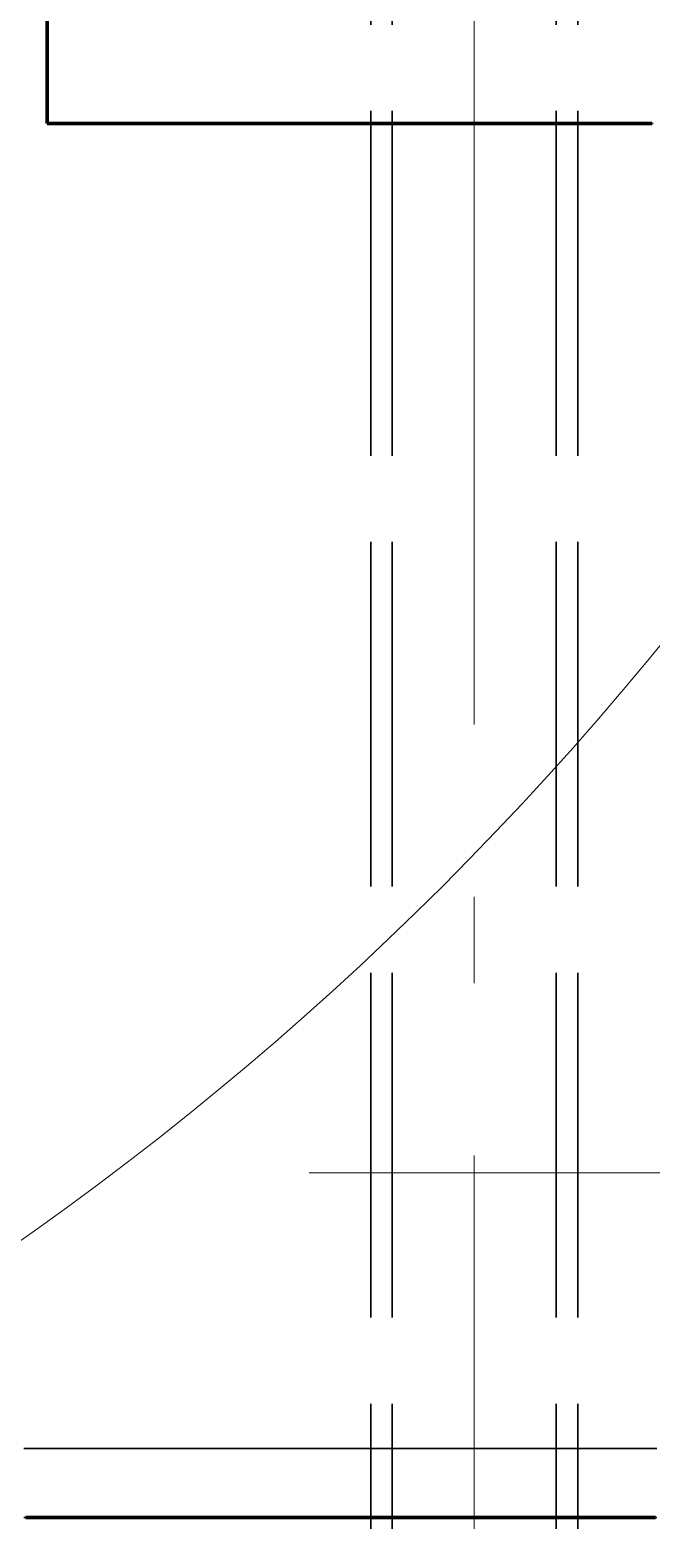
# Model space of a CAD drawing. Header units: millimetres. Extents: x 0 to 2382, y 0 to 420.
# Drawn here: x 282.37 to 289.57, y 225.68 to 242.97 of the extents above; entities that cross this region are included whole.
import ezdxf

# ---------------------------------------------------------------- set-up
doc = ezdxf.new("R2010")
doc.units = ezdxf.units.MM
doc.linetypes.add('IRAM-E-TRAZOS', pattern=[5, 4, -1])
doc.linetypes.add('IRAM-F-TRAZO-PUNTO', pattern=[20, 15, -2, 1, -2])
for name, color, linetype, lineweight in [('01-VISIBLE', 7, 'CONTINUOUS', 70), ('02-OCULTA', 4, 'IRAM-E-TRAZOS', 35), ('03-EJE', 1, 'IRAM-F-TRAZO-PUNTO', 18), ('08-FINA', 5, 'CONTINUOUS', 18)]:
    doc.layers.add(name, color=color, linetype=linetype, lineweight=lineweight)

msp = doc.modelspace()

# ---------------------------------------------------------------- linework, layer by layer
at = {"layer": '01-VISIBLE'}
msp.add_line((282.568, 241.884), (282.568, 263.535), dxfattribs=at)
for points in [[(282.568, 241.884), (282.618, 241.884), (282.668, 241.884), (282.718, 241.884), (282.768, 241.884), (282.819, 241.884), (282.869, 241.884), (282.919, 241.884), (282.969, 241.884), (283.019, 241.884), (283.069, 241.884), (283.119, 241.884), (283.169, 241.884), (283.219, 241.884), (283.269, 241.884), (283.319, 241.884), (283.369, 241.884), (283.42, 241.884), (283.47, 241.884), (283.52, 241.884), (283.57, 241.884), (283.62, 241.884), (283.67, 241.884), (283.72, 241.884), (283.77, 241.884), (283.82, 241.884), (283.87, 241.884), (283.92, 241.884), (283.97, 241.884), (284.021, 241.884), (284.071, 241.884), (284.121, 241.884), (284.171, 241.884), (284.221, 241.884), (284.271, 241.884), (284.321, 241.884), (284.371, 241.884), (284.421, 241.884), (284.471, 241.884), (284.521, 241.884), (284.571, 241.884), (284.622, 241.884), (284.672, 241.884), (284.722, 241.884), (284.772, 241.884), (284.822, 241.884), (284.872, 241.884), (284.922, 241.884), (284.972, 241.884), (285.022, 241.884), (285.072, 241.884), (285.122, 241.884), (285.172, 241.884), (285.223, 241.884), (285.273, 241.884), (285.323, 241.884), (285.373, 241.884), (285.423, 241.884), (285.473, 241.884), (285.523, 241.884), (285.573, 241.884), (285.623, 241.884), (285.673, 241.884), (285.723, 241.884), (285.773, 241.884), (285.824, 241.884), (285.874, 241.884), (285.924, 241.884), (285.974, 241.884), (286.024, 241.884), (286.074, 241.884), (286.124, 241.884), (286.174, 241.884), (286.224, 241.884), (286.274, 241.884), (286.324, 241.884), (286.375, 241.884), (286.425, 241.884), (286.475, 241.884), (286.525, 241.884), (286.575, 241.884), (286.625, 241.884), (286.675, 241.884), (286.725, 241.884), (286.775, 241.884), (286.825, 241.884), (286.875, 241.884), (286.925, 241.884), (286.976, 241.884), (287.026, 241.884), (287.076, 241.884), (287.126, 241.884), (287.176, 241.884), (287.226, 241.884), (287.276, 241.884), (287.326, 241.884), (287.376, 241.884), (287.426, 241.884), (287.476, 241.884), (287.526, 241.884), (287.577, 241.884), (287.627, 241.884), (287.677, 241.884), (287.727, 241.884), (287.777, 241.884), (287.827, 241.884), (287.877, 241.884), (287.927, 241.884), (287.977, 241.884), (288.027, 241.884), (288.077, 241.884), (288.127, 241.884), (288.178, 241.884), (288.228, 241.884), (288.278, 241.884), (288.328, 241.884), (288.378, 241.884), (288.428, 241.884), (288.478, 241.884), (288.528, 241.884), (288.578, 241.884), (288.628, 241.884), (288.678, 241.884), (288.728, 241.884), (288.779, 241.884), (288.829, 241.884), (288.879, 241.884), (288.929, 241.884), (288.979, 241.884), (289.029, 241.884), (289.079, 241.884), (289.129, 241.884), (289.179, 241.884), (289.229, 241.884), (289.279, 241.884), (289.329, 241.884), (289.38, 241.884), (289.43, 241.884), (289.48, 241.884), (289.53, 241.884), (289.58, 241.884)], [(282.322, 225.709), (282.372, 225.709), (282.422, 225.709), (282.472, 225.709), (282.522, 225.709), (282.572, 225.709), (282.622, 225.709), (282.672, 225.709), (282.722, 225.709), (282.772, 225.709), (282.822, 225.709), (282.872, 225.709), (282.922, 225.709), (282.972, 225.709), (283.022, 225.709), (283.072, 225.709), (283.122, 225.709), (283.172, 225.709), (283.222, 225.709), (283.272, 225.709), (283.322, 225.709), (283.372, 225.709), (283.422, 225.709), (283.472, 225.709), (283.522, 225.709), (283.572, 225.709), (283.622, 225.709), (283.672, 225.709), (283.722, 225.709), (283.772, 225.709), (283.822, 225.709), (283.872, 225.709), (283.922, 225.709), (283.972, 225.709), (284.022, 225.709), (284.072, 225.709), (284.122, 225.709), (284.172, 225.709), (284.222, 225.709), (284.272, 225.709), (284.322, 225.709), (284.372, 225.709), (284.422, 225.709), (284.472, 225.709), (284.522, 225.709), (284.572, 225.709), (284.622, 225.709), (284.672, 225.709), (284.722, 225.709), (284.772, 225.709), (284.822, 225.709), (284.872, 225.709), (284.922, 225.709), (284.972, 225.709), (285.022, 225.709), (285.072, 225.709), (285.122, 225.709), (285.172, 225.709), (285.222, 225.709), (285.272, 225.709), (285.322, 225.709), (285.372, 225.709), (285.422, 225.709), (285.472, 225.709), (285.522, 225.709), (285.572, 225.709), (285.622, 225.709), (285.672, 225.709), (285.722, 225.709), (285.772, 225.709), (285.822, 225.709), (285.872, 225.709), (285.922, 225.709), (285.972, 225.709), (286.022, 225.709), (286.072, 225.709), (286.122, 225.709), (286.172, 225.709), (286.222, 225.709), (286.272, 225.709), (286.322, 225.709), (286.372, 225.709), (286.422, 225.709), (286.472, 225.709), (286.522, 225.709), (286.572, 225.709), (286.622, 225.709), (286.672, 225.709), (286.722, 225.709), (286.772, 225.709), (286.822, 225.709), (286.872, 225.709), (286.922, 225.709), (286.972, 225.709), (287.022, 225.709), (287.072, 225.709), (287.122, 225.709), (287.172, 225.709), (287.222, 225.709), (287.272, 225.709), (287.322, 225.709), (287.372, 225.709), (287.422, 225.709), (287.472, 225.709), (287.522, 225.709), (287.572, 225.709), (287.622, 225.709), (287.672, 225.709), (287.722, 225.709), (287.772, 225.709), (287.822, 225.709), (287.872, 225.709), (287.922, 225.709), (287.972, 225.709), (288.022, 225.709), (288.072, 225.709), (288.122, 225.709), (288.172, 225.709), (288.222, 225.709), (288.272, 225.709), (288.322, 225.709), (288.372, 225.709), (288.422, 225.709), (288.472, 225.709), (288.522, 225.709), (288.572, 225.709), (288.622, 225.709), (288.672, 225.709), (288.722, 225.709), (288.772, 225.709), (288.822, 225.709), (288.872, 225.709), (288.922, 225.709), (288.972, 225.709), (289.022, 225.709), (289.072, 225.709), (289.122, 225.709), (289.172, 225.709), (289.222, 225.709), (289.272, 225.709), (289.322, 225.709), (289.372, 225.709), (289.422, 225.709), (289.472, 225.709), (289.522, 225.709), (289.572, 225.709), (289.622, 225.709)]]:
    msp.add_lwpolyline(points, dxfattribs=at)
at = {"layer": '02-OCULTA'}
for p, q in [((286.322, 218.029), (286.322, 301.976)), ((286.572, 218.029), (286.572, 301.976)), ((288.472, 218.029), (288.472, 301.976)), ((288.722, 218.029), (288.722, 301.976)), ((282.568, 241.884), (282.568, 263.535)), ((282.577, 241.884), (282.577, 263.535)), ((282.577, 241.884), (282.577, 263.535)), ((282.577, 241.884), (282.568, 241.884)), ((282.577, 241.884), (282.568, 241.884))]:
    msp.add_line(p, q, dxfattribs=at)
for points in [[(289.598, 241.884), (289.545, 241.884), (289.493, 241.884), (289.44, 241.884), (289.388, 241.884), (289.335, 241.884), (289.283, 241.884), (289.23, 241.884), (289.178, 241.884), (289.125, 241.884), (289.073, 241.884), (289.021, 241.884), (288.968, 241.884), (288.916, 241.884), (288.863, 241.884), (288.811, 241.884), (288.758, 241.884), (288.706, 241.884), (288.653, 241.884), (288.601, 241.884), (288.548, 241.884), (288.496, 241.884), (288.443, 241.884), (288.391, 241.884), (288.339, 241.884), (288.286, 241.884), (288.234, 241.884), (288.181, 241.884), (288.129, 241.884), (288.076, 241.884), (288.024, 241.884), (287.971, 241.884), (287.919, 241.884), (287.866, 241.884), (287.814, 241.884), (287.762, 241.884), (287.709, 241.884), (287.657, 241.884), (287.604, 241.884), (287.552, 241.884), (287.499, 241.884), (287.447, 241.884), (287.394, 241.884), (287.342, 241.884), (287.289, 241.884), (287.237, 241.884), (287.184, 241.884), (287.132, 241.884), (287.08, 241.884), (287.027, 241.884), (286.975, 241.884), (286.922, 241.884), (286.87, 241.884), (286.817, 241.884), (286.765, 241.884), (286.712, 241.884), (286.66, 241.884), (286.607, 241.884), (286.555, 241.884), (286.503, 241.884), (286.45, 241.884), (286.398, 241.884), (286.345, 241.884), (286.293, 241.884), (286.24, 241.884), (286.188, 241.884), (286.135, 241.884), (286.083, 241.884), (286.03, 241.884), (285.978, 241.884), (285.925, 241.884), (285.873, 241.884), (285.821, 241.884), (285.768, 241.884), (285.716, 241.884), (285.663, 241.884), (285.611, 241.884), (285.558, 241.884), (285.506, 241.884), (285.453, 241.884), (285.401, 241.884), (285.348, 241.884), (285.296, 241.884), (285.244, 241.884), (285.191, 241.884), (285.139, 241.884), (285.086, 241.884), (285.034, 241.884), (284.981, 241.884), (284.929, 241.884), (284.876, 241.884), (284.824, 241.884), (284.771, 241.884), (284.719, 241.884), (284.666, 241.884), (284.614, 241.884), (284.562, 241.884), (284.509, 241.884), (284.457, 241.884), (284.404, 241.884), (284.352, 241.884), (284.299, 241.884), (284.247, 241.884), (284.194, 241.884), (284.142, 241.884), (284.089, 241.884), (284.037, 241.884), (283.984, 241.884), (283.932, 241.884), (283.88, 241.884), (283.827, 241.884), (283.775, 241.884), (283.722, 241.884), (283.67, 241.884), (283.617, 241.884), (283.565, 241.884), (283.512, 241.884), (283.46, 241.884), (283.407, 241.884), (283.355, 241.884), (283.303, 241.884), (283.25, 241.884), (283.198, 241.884), (283.145, 241.884), (283.093, 241.884), (283.04, 241.884), (282.988, 241.884), (282.935, 241.884), (282.883, 241.884), (282.83, 241.884), (282.778, 241.884), (282.725, 241.884), (282.673, 241.884), (282.621, 241.884), (282.568, 241.884)], [(282.577, 241.884), (282.63, 241.884), (282.682, 241.884), (282.734, 241.884), (282.787, 241.884), (282.839, 241.884), (282.892, 241.884), (282.944, 241.884), (282.996, 241.884), (283.049, 241.884), (283.101, 241.884), (283.153, 241.884), (283.206, 241.884), (283.258, 241.884), (283.31, 241.884), (283.363, 241.884), (283.415, 241.884), (283.468, 241.884), (283.52, 241.884), (283.572, 241.884), (283.625, 241.884), (283.677, 241.884), (283.729, 241.884), (283.782, 241.884), (283.834, 241.884), (283.886, 241.884), (283.939, 241.884), (283.991, 241.884), (284.043, 241.884), (284.096, 241.884), (284.148, 241.884), (284.201, 241.884), (284.253, 241.884), (284.305, 241.884), (284.358, 241.884), (284.41, 241.884), (284.462, 241.884), (284.515, 241.884), (284.567, 241.884), (284.619, 241.884), (284.672, 241.884), (284.724, 241.884), (284.777, 241.884), (284.829, 241.884), (284.881, 241.884), (284.934, 241.884), (284.986, 241.884), (285.038, 241.884), (285.091, 241.884), (285.143, 241.884), (285.195, 241.884), (285.248, 241.884), (285.3, 241.884), (285.352, 241.884), (285.405, 241.884), (285.457, 241.884), (285.51, 241.884), (285.562, 241.884), (285.614, 241.884), (285.667, 241.884), (285.719, 241.884), (285.771, 241.884), (285.824, 241.884), (285.876, 241.884), (285.928, 241.884), (285.981, 241.884), (286.033, 241.884), (286.086, 241.884), (286.138, 241.884), (286.19, 241.884), (286.243, 241.884), (286.295, 241.884), (286.347, 241.884), (286.4, 241.884), (286.452, 241.884), (286.504, 241.884), (286.557, 241.884), (286.609, 241.884), (286.662, 241.884), (286.714, 241.884), (286.766, 241.884), (286.819, 241.884), (286.871, 241.884), (286.923, 241.884), (286.976, 241.884), (287.028, 241.884), (287.08, 241.884), (287.133, 241.884), (287.185, 241.884), (287.237, 241.884), (287.29, 241.884), (287.342, 241.884), (287.395, 241.884), (287.447, 241.884), (287.499, 241.884), (287.552, 241.884), (287.604, 241.884), (287.656, 241.884), (287.709, 241.884), (287.761, 241.884), (287.813, 241.884), (287.866, 241.884), (287.918, 241.884), (287.971, 241.884), (288.023, 241.884), (288.075, 241.884), (288.128, 241.884), (288.18, 241.884), (288.232, 241.884), (288.285, 241.884), (288.337, 241.884), (288.389, 241.884), (288.442, 241.884), (288.494, 241.884), (288.546, 241.884), (288.599, 241.884), (288.651, 241.884), (288.704, 241.884), (288.756, 241.884), (288.808, 241.884), (288.861, 241.884), (288.913, 241.884), (288.965, 241.884), (289.018, 241.884), (289.07, 241.884), (289.122, 241.884), (289.175, 241.884), (289.227, 241.884), (289.28, 241.884), (289.332, 241.884), (289.384, 241.884), (289.437, 241.884), (289.489, 241.884), (289.541, 241.884), (289.594, 241.884)], [(289.594, 241.884), (289.541, 241.884), (289.489, 241.884), (289.437, 241.884), (289.384, 241.884), (289.332, 241.884), (289.28, 241.884), (289.227, 241.884), (289.175, 241.884), (289.122, 241.884), (289.07, 241.884), (289.018, 241.884), (288.965, 241.884), (288.913, 241.884), (288.861, 241.884), (288.808, 241.884), (288.756, 241.884), (288.704, 241.884), (288.651, 241.884), (288.599, 241.884), (288.546, 241.884), (288.494, 241.884), (288.442, 241.884), (288.389, 241.884), (288.337, 241.884), (288.285, 241.884), (288.232, 241.884), (288.18, 241.884), (288.128, 241.884), (288.075, 241.884), (288.023, 241.884), (287.971, 241.884), (287.918, 241.884), (287.866, 241.884), (287.813, 241.884), (287.761, 241.884), (287.709, 241.884), (287.656, 241.884), (287.604, 241.884), (287.552, 241.884), (287.499, 241.884), (287.447, 241.884), (287.395, 241.884), (287.342, 241.884), (287.29, 241.884), (287.237, 241.884), (287.185, 241.884), (287.133, 241.884), (287.08, 241.884), (287.028, 241.884), (286.976, 241.884), (286.923, 241.884), (286.871, 241.884), (286.819, 241.884), (286.766, 241.884), (286.714, 241.884), (286.662, 241.884), (286.609, 241.884), (286.557, 241.884), (286.504, 241.884), (286.452, 241.884), (286.4, 241.884), (286.347, 241.884), (286.295, 241.884), (286.243, 241.884), (286.19, 241.884), (286.138, 241.884), (286.086, 241.884), (286.033, 241.884), (285.981, 241.884), (285.928, 241.884), (285.876, 241.884), (285.824, 241.884), (285.771, 241.884), (285.719, 241.884), (285.667, 241.884), (285.614, 241.884), (285.562, 241.884), (285.51, 241.884), (285.457, 241.884), (285.405, 241.884), (285.352, 241.884), (285.3, 241.884), (285.248, 241.884), (285.195, 241.884), (285.143, 241.884), (285.091, 241.884), (285.038, 241.884), (284.986, 241.884), (284.934, 241.884), (284.881, 241.884), (284.829, 241.884), (284.777, 241.884), (284.724, 241.884), (284.672, 241.884), (284.619, 241.884), (284.567, 241.884), (284.515, 241.884), (284.462, 241.884), (284.41, 241.884), (284.358, 241.884), (284.305, 241.884), (284.253, 241.884), (284.201, 241.884), (284.148, 241.884), (284.096, 241.884), (284.043, 241.884), (283.991, 241.884), (283.939, 241.884), (283.886, 241.884), (283.834, 241.884), (283.782, 241.884), (283.729, 241.884), (283.677, 241.884), (283.625, 241.884), (283.572, 241.884), (283.52, 241.884), (283.468, 241.884), (283.415, 241.884), (283.363, 241.884), (283.31, 241.884), (283.258, 241.884), (283.206, 241.884), (283.153, 241.884), (283.101, 241.884), (283.049, 241.884), (282.996, 241.884), (282.944, 241.884), (282.892, 241.884), (282.839, 241.884), (282.787, 241.884), (282.734, 241.884), (282.682, 241.884), (282.63, 241.884), (282.577, 241.884)], [(282.299, 226.509), (282.376, 226.509), (282.453, 226.509), (282.53, 226.509), (282.606, 226.509), (282.683, 226.509), (282.76, 226.509), (282.837, 226.509), (282.914, 226.509), (282.99, 226.509), (283.067, 226.509), (283.144, 226.509), (283.221, 226.509), (283.298, 226.509), (283.374, 226.509), (283.451, 226.509), (283.528, 226.509), (283.605, 226.509), (283.682, 226.509), (283.758, 226.509), (283.835, 226.509), (283.912, 226.509), (283.989, 226.509), (284.066, 226.509), (284.142, 226.509), (284.219, 226.509), (284.296, 226.509), (284.373, 226.509), (284.45, 226.509), (284.526, 226.509), (284.603, 226.509), (284.68, 226.509), (284.757, 226.509), (284.834, 226.509), (284.91, 226.509), (284.987, 226.509), (285.064, 226.509), (285.141, 226.509), (285.218, 226.509), (285.294, 226.509), (285.371, 226.509), (285.448, 226.509), (285.525, 226.509), (285.602, 226.509), (285.678, 226.509), (285.755, 226.509), (285.832, 226.509), (285.909, 226.509), (285.986, 226.509), (286.062, 226.509), (286.139, 226.509), (286.216, 226.509), (286.293, 226.509), (286.37, 226.509), (286.446, 226.509), (286.523, 226.509), (286.6, 226.509), (286.677, 226.509), (286.754, 226.509), (286.83, 226.509), (286.907, 226.509), (286.984, 226.509), (287.061, 226.509), (287.138, 226.509), (287.214, 226.509), (287.291, 226.509), (287.368, 226.509), (287.445, 226.509), (287.522, 226.509), (287.598, 226.509), (287.675, 226.509), (287.752, 226.509), (287.829, 226.509), (287.906, 226.509), (287.982, 226.509), (288.059, 226.509), (288.136, 226.509), (288.213, 226.509), (288.29, 226.509), (288.366, 226.509), (288.443, 226.509), (288.52, 226.509), (288.597, 226.509), (288.674, 226.509), (288.75, 226.509), (288.827, 226.509), (288.904, 226.509), (288.981, 226.509), (289.058, 226.509), (289.134, 226.509), (289.211, 226.509), (289.288, 226.509), (289.365, 226.509), (289.442, 226.509), (289.518, 226.509), (289.595, 226.509)], [(282.347, 226.509), (282.426, 226.509), (282.504, 226.509), (282.582, 226.509), (282.661, 226.509), (282.739, 226.509), (282.818, 226.509), (282.896, 226.509), (282.974, 226.509), (283.053, 226.509), (283.131, 226.509), (283.21, 226.509), (283.288, 226.509), (283.366, 226.509), (283.445, 226.509), (283.523, 226.509), (283.602, 226.509), (283.68, 226.509), (283.758, 226.509), (283.837, 226.509), (283.915, 226.509), (283.994, 226.509), (284.072, 226.509), (284.15, 226.509), (284.229, 226.509), (284.307, 226.509), (284.386, 226.509), (284.464, 226.509), (284.542, 226.509), (284.621, 226.509), (284.699, 226.509), (284.778, 226.509), (284.856, 226.509), (284.934, 226.509), (285.013, 226.509), (285.091, 226.509), (285.17, 226.509), (285.248, 226.509), (285.326, 226.509), (285.405, 226.509), (285.483, 226.509), (285.562, 226.509), (285.64, 226.509), (285.718, 226.509), (285.797, 226.509), (285.875, 226.509), (285.954, 226.509), (286.032, 226.509), (286.11, 226.509), (286.189, 226.509), (286.267, 226.509), (286.346, 226.509), (286.424, 226.509), (286.502, 226.509), (286.581, 226.509), (286.659, 226.509), (286.738, 226.509), (286.816, 226.509), (286.894, 226.509), (286.973, 226.509), (287.051, 226.509), (287.13, 226.509), (287.208, 226.509), (287.286, 226.509), (287.365, 226.509), (287.443, 226.509), (287.522, 226.509), (287.6, 226.509), (287.678, 226.509), (287.757, 226.509), (287.835, 226.509), (287.914, 226.509), (287.992, 226.509), (288.07, 226.509), (288.149, 226.509), (288.227, 226.509), (288.306, 226.509), (288.384, 226.509), (288.462, 226.509), (288.541, 226.509), (288.619, 226.509), (288.698, 226.509), (288.776, 226.509), (288.854, 226.509), (288.933, 226.509), (289.011, 226.509), (289.09, 226.509), (289.168, 226.509), (289.246, 226.509), (289.325, 226.509), (289.403, 226.509), (289.482, 226.509), (289.56, 226.509), (289.638, 226.509)], [(287.522, 226.509), (287.472, 226.509), (287.421, 226.509), (287.371, 226.509), (287.321, 226.509), (287.271, 226.509), (287.221, 226.509), (287.171, 226.509), (287.121, 226.509), (287.071, 226.509), (287.021, 226.509), (286.971, 226.509), (286.92, 226.509), (286.87, 226.509), (286.82, 226.509), (286.77, 226.509), (286.72, 226.509), (286.67, 226.509), (286.62, 226.509), (286.57, 226.509), (286.52, 226.509), (286.47, 226.509), (286.42, 226.509), (286.369, 226.509), (286.319, 226.509), (286.269, 226.509), (286.219, 226.509), (286.169, 226.509), (286.119, 226.509), (286.069, 226.509), (286.019, 226.509), (285.969, 226.509), (285.919, 226.509), (285.868, 226.509), (285.818, 226.509), (285.768, 226.509), (285.718, 226.509), (285.668, 226.509), (285.618, 226.509), (285.568, 226.509), (285.518, 226.509), (285.468, 226.509), (285.418, 226.509), (285.368, 226.509), (285.317, 226.509), (285.267, 226.509), (285.217, 226.509), (285.167, 226.509), (285.117, 226.509), (285.067, 226.509), (285.017, 226.509), (284.967, 226.509), (284.917, 226.509), (284.867, 226.509), (284.816, 226.509), (284.766, 226.509), (284.716, 226.509), (284.666, 226.509), (284.616, 226.509), (284.566, 226.509), (284.516, 226.509), (284.466, 226.509), (284.416, 226.509), (284.366, 226.509), (284.316, 226.509), (284.265, 226.509), (284.215, 226.509), (284.165, 226.509), (284.115, 226.509), (284.065, 226.509), (284.015, 226.509), (283.965, 226.509), (283.915, 226.509), (283.865, 226.509), (283.815, 226.509), (283.764, 226.509), (283.714, 226.509), (283.664, 226.509), (283.614, 226.509), (283.564, 226.509), (283.514, 226.509), (283.464, 226.509), (283.414, 226.509), (283.364, 226.509), (283.314, 226.509), (283.264, 226.509), (283.213, 226.509), (283.163, 226.509), (283.113, 226.509), (283.063, 226.509), (283.013, 226.509), (282.963, 226.509), (282.913, 226.509), (282.863, 226.509), (282.813, 226.509), (282.763, 226.509), (282.712, 226.509), (282.662, 226.509), (282.612, 226.509), (282.562, 226.509), (282.512, 226.509), (282.462, 226.509), (282.412, 226.509), (282.362, 226.509)], [(287.522, 226.509), (287.472, 226.509), (287.422, 226.509), (287.372, 226.509), (287.322, 226.509), (287.271, 226.509), (287.221, 226.509), (287.171, 226.509), (287.121, 226.509), (287.071, 226.509), (287.021, 226.509), (286.971, 226.509), (286.921, 226.509), (286.871, 226.509), (286.821, 226.509), (286.771, 226.509), (286.721, 226.509), (286.671, 226.509), (286.621, 226.509), (286.571, 226.509), (286.521, 226.509), (286.471, 226.509), (286.421, 226.509), (286.371, 226.509), (286.321, 226.509), (286.271, 226.509), (286.221, 226.509), (286.171, 226.509), (286.121, 226.509), (286.071, 226.509), (286.021, 226.509), (285.971, 226.509), (285.921, 226.509), (285.871, 226.509), (285.821, 226.509), (285.771, 226.509), (285.72, 226.509), (285.67, 226.509), (285.62, 226.509), (285.57, 226.509), (285.52, 226.509), (285.47, 226.509), (285.42, 226.509), (285.37, 226.509), (285.32, 226.509), (285.27, 226.509), (285.22, 226.509), (285.17, 226.509), (285.12, 226.509), (285.07, 226.509), (285.02, 226.509), (284.97, 226.509), (284.92, 226.509), (284.87, 226.509), (284.82, 226.509), (284.77, 226.509), (284.72, 226.509), (284.67, 226.509), (284.62, 226.509), (284.57, 226.509), (284.52, 226.509), (284.47, 226.509), (284.42, 226.509), (284.37, 226.509), (284.32, 226.509), (284.27, 226.509), (284.219, 226.509), (284.169, 226.509), (284.119, 226.509), (284.069, 226.509), (284.019, 226.509), (283.969, 226.509), (283.919, 226.509), (283.869, 226.509), (283.819, 226.509), (283.769, 226.509), (283.719, 226.509), (283.669, 226.509), (283.619, 226.509), (283.569, 226.509), (283.519, 226.509), (283.469, 226.509), (283.419, 226.509), (283.369, 226.509), (283.319, 226.509), (283.269, 226.509), (283.219, 226.509), (283.169, 226.509), (283.119, 226.509), (283.069, 226.509), (283.019, 226.509), (282.969, 226.509), (282.919, 226.509), (282.869, 226.509), (282.819, 226.509), (282.769, 226.509), (282.719, 226.509), (282.668, 226.509), (282.618, 226.509), (282.568, 226.509), (282.518, 226.509), (282.468, 226.509), (282.418, 226.509), (282.368, 226.509)], [(289.576, 226.509), (289.525, 226.509), (289.475, 226.509), (289.425, 226.509), (289.375, 226.509), (289.325, 226.509), (289.275, 226.509), (289.225, 226.509), (289.175, 226.509), (289.125, 226.509), (289.075, 226.509), (289.025, 226.509), (288.974, 226.509), (288.924, 226.509), (288.874, 226.509), (288.824, 226.509), (288.774, 226.509), (288.724, 226.509), (288.674, 226.509), (288.624, 226.509), (288.574, 226.509), (288.524, 226.509), (288.473, 226.509), (288.423, 226.509), (288.373, 226.509), (288.323, 226.509), (288.273, 226.509), (288.223, 226.509), (288.173, 226.509), (288.123, 226.509), (288.073, 226.509), (288.023, 226.509), (287.973, 226.509), (287.922, 226.509), (287.872, 226.509), (287.822, 226.509), (287.772, 226.509), (287.722, 226.509), (287.672, 226.509), (287.622, 226.509), (287.572, 226.509), (287.522, 226.509)], [(289.623, 226.509), (289.573, 226.509), (289.523, 226.509), (289.473, 226.509), (289.423, 226.509), (289.373, 226.509), (289.323, 226.509), (289.273, 226.509), (289.223, 226.509), (289.173, 226.509), (289.123, 226.509), (289.073, 226.509), (289.023, 226.509), (288.973, 226.509), (288.923, 226.509), (288.873, 226.509), (288.822, 226.509), (288.772, 226.509), (288.722, 226.509), (288.672, 226.509), (288.622, 226.509), (288.572, 226.509), (288.522, 226.509), (288.472, 226.509), (288.422, 226.509), (288.372, 226.509), (288.322, 226.509), (288.272, 226.509), (288.222, 226.509), (288.172, 226.509), (288.122, 226.509), (288.072, 226.509), (288.022, 226.509), (287.972, 226.509), (287.922, 226.509), (287.872, 226.509), (287.822, 226.509), (287.772, 226.509), (287.722, 226.509), (287.672, 226.509), (287.622, 226.509), (287.572, 226.509), (287.522, 226.509)], [(282.299, 225.709), (282.376, 225.709), (282.453, 225.709), (282.53, 225.709), (282.606, 225.709), (282.683, 225.709), (282.76, 225.709), (282.837, 225.709), (282.914, 225.709), (282.99, 225.709), (283.067, 225.709), (283.144, 225.709), (283.221, 225.709), (283.298, 225.709), (283.374, 225.709), (283.451, 225.709), (283.528, 225.709), (283.605, 225.709), (283.682, 225.709), (283.758, 225.709), (283.835, 225.709), (283.912, 225.709), (283.989, 225.709), (284.066, 225.709), (284.142, 225.709), (284.219, 225.709), (284.296, 225.709), (284.373, 225.709), (284.45, 225.709), (284.526, 225.709), (284.603, 225.709), (284.68, 225.709), (284.757, 225.709), (284.834, 225.709), (284.91, 225.709), (284.987, 225.709), (285.064, 225.709), (285.141, 225.709), (285.218, 225.709), (285.294, 225.709), (285.371, 225.709), (285.448, 225.709), (285.525, 225.709), (285.602, 225.709), (285.678, 225.709), (285.755, 225.709), (285.832, 225.709), (285.909, 225.709), (285.986, 225.709), (286.062, 225.709), (286.139, 225.709), (286.216, 225.709), (286.293, 225.709), (286.37, 225.709), (286.446, 225.709), (286.523, 225.709), (286.6, 225.709), (286.677, 225.709), (286.754, 225.709), (286.83, 225.709), (286.907, 225.709), (286.984, 225.709), (287.061, 225.709), (287.138, 225.709), (287.214, 225.709), (287.291, 225.709), (287.368, 225.709), (287.445, 225.709), (287.522, 225.709), (287.598, 225.709), (287.675, 225.709), (287.752, 225.709), (287.829, 225.709), (287.906, 225.709), (287.982, 225.709), (288.059, 225.709), (288.136, 225.709), (288.213, 225.709), (288.29, 225.709), (288.366, 225.709), (288.443, 225.709), (288.52, 225.709), (288.597, 225.709), (288.674, 225.709), (288.75, 225.709), (288.827, 225.709), (288.904, 225.709), (288.981, 225.709), (289.058, 225.709), (289.134, 225.709), (289.211, 225.709), (289.288, 225.709), (289.365, 225.709), (289.442, 225.709), (289.518, 225.709), (289.595, 225.709)], [(287.522, 225.709), (287.472, 225.709), (287.422, 225.709), (287.372, 225.709), (287.322, 225.709), (287.272, 225.709), (287.222, 225.709), (287.172, 225.709), (287.122, 225.709), (287.072, 225.709), (287.022, 225.709), (286.972, 225.709), (286.922, 225.709), (286.872, 225.709), (286.822, 225.709), (286.772, 225.709), (286.722, 225.709), (286.672, 225.709), (286.622, 225.709), (286.572, 225.709), (286.522, 225.709), (286.472, 225.709), (286.422, 225.709), (286.372, 225.709), (286.322, 225.709), (286.272, 225.709), (286.222, 225.709), (286.172, 225.709), (286.122, 225.709), (286.072, 225.709), (286.022, 225.709), (285.972, 225.709), (285.922, 225.709), (285.872, 225.709), (285.822, 225.709), (285.772, 225.709), (285.722, 225.709), (285.672, 225.709), (285.622, 225.709), (285.572, 225.709), (285.522, 225.709), (285.472, 225.709), (285.422, 225.709), (285.372, 225.709), (285.322, 225.709), (285.272, 225.709), (285.222, 225.709), (285.172, 225.709), (285.122, 225.709), (285.072, 225.709), (285.022, 225.709), (284.972, 225.709), (284.922, 225.709), (284.872, 225.709), (284.822, 225.709), (284.772, 225.709), (284.722, 225.709), (284.672, 225.709), (284.622, 225.709), (284.572, 225.709), (284.522, 225.709), (284.472, 225.709), (284.422, 225.709), (284.372, 225.709), (284.322, 225.709), (284.272, 225.709), (284.222, 225.709), (284.172, 225.709), (284.122, 225.709), (284.072, 225.709), (284.022, 225.709), (283.972, 225.709), (283.922, 225.709), (283.872, 225.709), (283.822, 225.709), (283.772, 225.709), (283.722, 225.709), (283.672, 225.709), (283.622, 225.709), (283.572, 225.709), (283.522, 225.709), (283.472, 225.709), (283.422, 225.709), (283.372, 225.709), (283.322, 225.709), (283.272, 225.709), (283.222, 225.709), (283.172, 225.709), (283.122, 225.709), (283.072, 225.709), (283.022, 225.709), (282.972, 225.709), (282.922, 225.709), (282.872, 225.709), (282.822, 225.709), (282.772, 225.709), (282.722, 225.709), (282.672, 225.709), (282.622, 225.709), (282.572, 225.709), (282.522, 225.709), (282.472, 225.709), (282.422, 225.709), (282.372, 225.709), (282.322, 225.709)], [(282.347, 225.709), (282.426, 225.709), (282.504, 225.709), (282.582, 225.709), (282.661, 225.709), (282.739, 225.709), (282.818, 225.709), (282.896, 225.709), (282.974, 225.709), (283.053, 225.709), (283.131, 225.709), (283.21, 225.709), (283.288, 225.709), (283.366, 225.709), (283.445, 225.709), (283.523, 225.709), (283.602, 225.709), (283.68, 225.709), (283.758, 225.709), (283.837, 225.709), (283.915, 225.709), (283.994, 225.709), (284.072, 225.709), (284.15, 225.709), (284.229, 225.709), (284.307, 225.709), (284.386, 225.709), (284.464, 225.709), (284.542, 225.709), (284.621, 225.709), (284.699, 225.709), (284.778, 225.709), (284.856, 225.709), (284.934, 225.709), (285.013, 225.709), (285.091, 225.709), (285.17, 225.709), (285.248, 225.709), (285.326, 225.709), (285.405, 225.709), (285.483, 225.709), (285.562, 225.709), (285.64, 225.709), (285.718, 225.709), (285.797, 225.709), (285.875, 225.709), (285.954, 225.709), (286.032, 225.709), (286.11, 225.709), (286.189, 225.709), (286.267, 225.709), (286.346, 225.709), (286.424, 225.709), (286.502, 225.709), (286.581, 225.709), (286.659, 225.709), (286.738, 225.709), (286.816, 225.709), (286.894, 225.709), (286.973, 225.709), (287.051, 225.709), (287.13, 225.709), (287.208, 225.709), (287.286, 225.709), (287.365, 225.709), (287.443, 225.709), (287.522, 225.709), (287.6, 225.709), (287.678, 225.709), (287.757, 225.709), (287.835, 225.709), (287.914, 225.709), (287.992, 225.709), (288.07, 225.709), (288.149, 225.709), (288.227, 225.709), (288.306, 225.709), (288.384, 225.709), (288.462, 225.709), (288.541, 225.709), (288.619, 225.709), (288.698, 225.709), (288.776, 225.709), (288.854, 225.709), (288.933, 225.709), (289.011, 225.709), (289.09, 225.709), (289.168, 225.709), (289.246, 225.709), (289.325, 225.709), (289.403, 225.709), (289.482, 225.709), (289.56, 225.709), (289.638, 225.709)], [(282.347, 225.709), (282.426, 225.709), (282.504, 225.709), (282.582, 225.709), (282.661, 225.709), (282.739, 225.709), (282.818, 225.709), (282.896, 225.709), (282.974, 225.709), (283.053, 225.709), (283.131, 225.709), (283.21, 225.709), (283.288, 225.709), (283.366, 225.709), (283.445, 225.709), (283.523, 225.709), (283.602, 225.709), (283.68, 225.709), (283.758, 225.709), (283.837, 225.709), (283.915, 225.709), (283.994, 225.709), (284.072, 225.709), (284.15, 225.709), (284.229, 225.709), (284.307, 225.709), (284.386, 225.709), (284.464, 225.709), (284.542, 225.709), (284.621, 225.709), (284.699, 225.709), (284.778, 225.709), (284.856, 225.709), (284.934, 225.709), (285.013, 225.709), (285.091, 225.709), (285.17, 225.709), (285.248, 225.709), (285.326, 225.709), (285.405, 225.709), (285.483, 225.709), (285.562, 225.709), (285.64, 225.709), (285.718, 225.709), (285.797, 225.709), (285.875, 225.709), (285.954, 225.709), (286.032, 225.709), (286.11, 225.709), (286.189, 225.709), (286.267, 225.709), (286.346, 225.709), (286.424, 225.709), (286.502, 225.709), (286.581, 225.709), (286.659, 225.709), (286.738, 225.709), (286.816, 225.709), (286.894, 225.709), (286.973, 225.709), (287.051, 225.709), (287.13, 225.709), (287.208, 225.709), (287.286, 225.709), (287.365, 225.709), (287.443, 225.709), (287.522, 225.709), (287.6, 225.709), (287.678, 225.709), (287.757, 225.709), (287.835, 225.709), (287.914, 225.709), (287.992, 225.709), (288.07, 225.709), (288.149, 225.709), (288.227, 225.709), (288.306, 225.709), (288.384, 225.709), (288.462, 225.709), (288.541, 225.709), (288.619, 225.709), (288.698, 225.709), (288.776, 225.709), (288.854, 225.709), (288.933, 225.709), (289.011, 225.709), (289.09, 225.709), (289.168, 225.709), (289.246, 225.709), (289.325, 225.709), (289.403, 225.709), (289.482, 225.709), (289.56, 225.709), (289.638, 225.709)], [(287.522, 225.709), (287.472, 225.709), (287.421, 225.709), (287.371, 225.709), (287.321, 225.709), (287.271, 225.709), (287.221, 225.709), (287.171, 225.709), (287.121, 225.709), (287.071, 225.709), (287.021, 225.709), (286.971, 225.709), (286.92, 225.709), (286.87, 225.709), (286.82, 225.709), (286.77, 225.709), (286.72, 225.709), (286.67, 225.709), (286.62, 225.709), (286.57, 225.709), (286.52, 225.709), (286.47, 225.709), (286.42, 225.709), (286.369, 225.709), (286.319, 225.709), (286.269, 225.709), (286.219, 225.709), (286.169, 225.709), (286.119, 225.709), (286.069, 225.709), (286.019, 225.709), (285.969, 225.709), (285.919, 225.709), (285.868, 225.709), (285.818, 225.709), (285.768, 225.709), (285.718, 225.709), (285.668, 225.709), (285.618, 225.709), (285.568, 225.709), (285.518, 225.709), (285.468, 225.709), (285.418, 225.709), (285.368, 225.709), (285.317, 225.709), (285.267, 225.709), (285.217, 225.709), (285.167, 225.709), (285.117, 225.709), (285.067, 225.709), (285.017, 225.709), (284.967, 225.709), (284.917, 225.709), (284.867, 225.709), (284.816, 225.709), (284.766, 225.709), (284.716, 225.709), (284.666, 225.709), (284.616, 225.709), (284.566, 225.709), (284.516, 225.709), (284.466, 225.709), (284.416, 225.709), (284.366, 225.709), (284.316, 225.709), (284.265, 225.709), (284.215, 225.709), (284.165, 225.709), (284.115, 225.709), (284.065, 225.709), (284.015, 225.709), (283.965, 225.709), (283.915, 225.709), (283.865, 225.709), (283.815, 225.709), (283.764, 225.709), (283.714, 225.709), (283.664, 225.709), (283.614, 225.709), (283.564, 225.709), (283.514, 225.709), (283.464, 225.709), (283.414, 225.709), (283.364, 225.709), (283.314, 225.709), (283.264, 225.709), (283.213, 225.709), (283.163, 225.709), (283.113, 225.709), (283.063, 225.709), (283.013, 225.709), (282.963, 225.709), (282.913, 225.709), (282.863, 225.709), (282.813, 225.709), (282.763, 225.709), (282.712, 225.709), (282.662, 225.709), (282.612, 225.709), (282.562, 225.709), (282.512, 225.709), (282.462, 225.709), (282.412, 225.709), (282.362, 225.709)], [(287.522, 225.709), (287.472, 225.709), (287.421, 225.709), (287.371, 225.709), (287.321, 225.709), (287.271, 225.709), (287.221, 225.709), (287.171, 225.709), (287.121, 225.709), (287.071, 225.709), (287.021, 225.709), (286.971, 225.709), (286.92, 225.709), (286.87, 225.709), (286.82, 225.709), (286.77, 225.709), (286.72, 225.709), (286.67, 225.709), (286.62, 225.709), (286.57, 225.709), (286.52, 225.709), (286.47, 225.709), (286.42, 225.709), (286.369, 225.709), (286.319, 225.709), (286.269, 225.709), (286.219, 225.709), (286.169, 225.709), (286.119, 225.709), (286.069, 225.709), (286.019, 225.709), (285.969, 225.709), (285.919, 225.709), (285.868, 225.709), (285.818, 225.709), (285.768, 225.709), (285.718, 225.709), (285.668, 225.709), (285.618, 225.709), (285.568, 225.709), (285.518, 225.709), (285.468, 225.709), (285.418, 225.709), (285.368, 225.709), (285.317, 225.709), (285.267, 225.709), (285.217, 225.709), (285.167, 225.709), (285.117, 225.709), (285.067, 225.709), (285.017, 225.709), (284.967, 225.709), (284.917, 225.709), (284.867, 225.709), (284.816, 225.709), (284.766, 225.709), (284.716, 225.709), (284.666, 225.709), (284.616, 225.709), (284.566, 225.709), (284.516, 225.709), (284.466, 225.709), (284.416, 225.709), (284.366, 225.709), (284.316, 225.709), (284.265, 225.709), (284.215, 225.709), (284.165, 225.709), (284.115, 225.709), (284.065, 225.709), (284.015, 225.709), (283.965, 225.709), (283.915, 225.709), (283.865, 225.709), (283.815, 225.709), (283.764, 225.709), (283.714, 225.709), (283.664, 225.709), (283.614, 225.709), (283.564, 225.709), (283.514, 225.709), (283.464, 225.709), (283.414, 225.709), (283.364, 225.709), (283.314, 225.709), (283.264, 225.709), (283.213, 225.709), (283.163, 225.709), (283.113, 225.709), (283.063, 225.709), (283.013, 225.709), (282.963, 225.709), (282.913, 225.709), (282.863, 225.709), (282.813, 225.709), (282.763, 225.709), (282.712, 225.709), (282.662, 225.709), (282.612, 225.709), (282.562, 225.709), (282.512, 225.709), (282.462, 225.709), (282.412, 225.709), (282.362, 225.709)], [(287.522, 225.709), (287.472, 225.709), (287.422, 225.709), (287.372, 225.709), (287.322, 225.709), (287.271, 225.709), (287.221, 225.709), (287.171, 225.709), (287.121, 225.709), (287.071, 225.709), (287.021, 225.709), (286.971, 225.709), (286.921, 225.709), (286.871, 225.709), (286.821, 225.709), (286.771, 225.709), (286.721, 225.709), (286.671, 225.709), (286.621, 225.709), (286.571, 225.709), (286.521, 225.709), (286.471, 225.709), (286.421, 225.709), (286.371, 225.709), (286.321, 225.709), (286.271, 225.709), (286.221, 225.709), (286.171, 225.709), (286.121, 225.709), (286.071, 225.709), (286.021, 225.709), (285.971, 225.709), (285.921, 225.709), (285.871, 225.709), (285.821, 225.709), (285.771, 225.709), (285.72, 225.709), (285.67, 225.709), (285.62, 225.709), (285.57, 225.709), (285.52, 225.709), (285.47, 225.709), (285.42, 225.709), (285.37, 225.709), (285.32, 225.709), (285.27, 225.709), (285.22, 225.709), (285.17, 225.709), (285.12, 225.709), (285.07, 225.709), (285.02, 225.709), (284.97, 225.709), (284.92, 225.709), (284.87, 225.709), (284.82, 225.709), (284.77, 225.709), (284.72, 225.709), (284.67, 225.709), (284.62, 225.709), (284.57, 225.709), (284.52, 225.709), (284.47, 225.709), (284.42, 225.709), (284.37, 225.709), (284.32, 225.709), (284.27, 225.709), (284.219, 225.709), (284.169, 225.709), (284.119, 225.709), (284.069, 225.709), (284.019, 225.709), (283.969, 225.709), (283.919, 225.709), (283.869, 225.709), (283.819, 225.709), (283.769, 225.709), (283.719, 225.709), (283.669, 225.709), (283.619, 225.709), (283.569, 225.709), (283.519, 225.709), (283.469, 225.709), (283.419, 225.709), (283.369, 225.709), (283.319, 225.709), (283.269, 225.709), (283.219, 225.709), (283.169, 225.709), (283.119, 225.709), (283.069, 225.709), (283.019, 225.709), (282.969, 225.709), (282.919, 225.709), (282.869, 225.709), (282.819, 225.709), (282.769, 225.709), (282.719, 225.709), (282.668, 225.709), (282.618, 225.709), (282.568, 225.709), (282.518, 225.709), (282.468, 225.709), (282.418, 225.709), (282.368, 225.709)], [(289.622, 225.709), (289.572, 225.709), (289.522, 225.709), (289.472, 225.709), (289.422, 225.709), (289.372, 225.709), (289.322, 225.709), (289.272, 225.709), (289.222, 225.709), (289.172, 225.709), (289.122, 225.709), (289.072, 225.709), (289.022, 225.709), (288.972, 225.709), (288.922, 225.709), (288.872, 225.709), (288.822, 225.709), (288.772, 225.709), (288.722, 225.709), (288.672, 225.709), (288.622, 225.709), (288.572, 225.709), (288.522, 225.709), (288.472, 225.709), (288.422, 225.709), (288.372, 225.709), (288.322, 225.709), (288.272, 225.709), (288.222, 225.709), (288.172, 225.709), (288.122, 225.709), (288.072, 225.709), (288.022, 225.709), (287.972, 225.709), (287.922, 225.709), (287.872, 225.709), (287.822, 225.709), (287.772, 225.709), (287.722, 225.709), (287.672, 225.709), (287.622, 225.709), (287.572, 225.709), (287.522, 225.709)], [(289.576, 225.709), (289.525, 225.709), (289.475, 225.709), (289.425, 225.709), (289.375, 225.709), (289.325, 225.709), (289.275, 225.709), (289.225, 225.709), (289.175, 225.709), (289.125, 225.709), (289.075, 225.709), (289.025, 225.709), (288.974, 225.709), (288.924, 225.709), (288.874, 225.709), (288.824, 225.709), (288.774, 225.709), (288.724, 225.709), (288.674, 225.709), (288.624, 225.709), (288.574, 225.709), (288.524, 225.709), (288.473, 225.709), (288.423, 225.709), (288.373, 225.709), (288.323, 225.709), (288.273, 225.709), (288.223, 225.709), (288.173, 225.709), (288.123, 225.709), (288.073, 225.709), (288.023, 225.709), (287.973, 225.709), (287.922, 225.709), (287.872, 225.709), (287.822, 225.709), (287.772, 225.709), (287.722, 225.709), (287.672, 225.709), (287.622, 225.709), (287.572, 225.709), (287.522, 225.709)], [(289.576, 225.709), (289.525, 225.709), (289.475, 225.709), (289.425, 225.709), (289.375, 225.709), (289.325, 225.709), (289.275, 225.709), (289.225, 225.709), (289.175, 225.709), (289.125, 225.709), (289.075, 225.709), (289.025, 225.709), (288.974, 225.709), (288.924, 225.709), (288.874, 225.709), (288.824, 225.709), (288.774, 225.709), (288.724, 225.709), (288.674, 225.709), (288.624, 225.709), (288.574, 225.709), (288.524, 225.709), (288.473, 225.709), (288.423, 225.709), (288.373, 225.709), (288.323, 225.709), (288.273, 225.709), (288.223, 225.709), (288.173, 225.709), (288.123, 225.709), (288.073, 225.709), (288.023, 225.709), (287.973, 225.709), (287.922, 225.709), (287.872, 225.709), (287.822, 225.709), (287.772, 225.709), (287.722, 225.709), (287.672, 225.709), (287.622, 225.709), (287.572, 225.709), (287.522, 225.709)], [(289.623, 225.709), (289.573, 225.709), (289.523, 225.709), (289.473, 225.709), (289.423, 225.709), (289.373, 225.709), (289.323, 225.709), (289.273, 225.709), (289.223, 225.709), (289.173, 225.709), (289.123, 225.709), (289.073, 225.709), (289.023, 225.709), (288.973, 225.709), (288.923, 225.709), (288.873, 225.709), (288.822, 225.709), (288.772, 225.709), (288.722, 225.709), (288.672, 225.709), (288.622, 225.709), (288.572, 225.709), (288.522, 225.709), (288.472, 225.709), (288.422, 225.709), (288.372, 225.709), (288.322, 225.709), (288.272, 225.709), (288.222, 225.709), (288.172, 225.709), (288.122, 225.709), (288.072, 225.709), (288.022, 225.709), (287.972, 225.709), (287.922, 225.709), (287.872, 225.709), (287.822, 225.709), (287.772, 225.709), (287.722, 225.709), (287.672, 225.709), (287.622, 225.709), (287.572, 225.709), (287.522, 225.709)]]:
    msp.add_lwpolyline(points, dxfattribs=at)
at = {"layer": '03-EJE'}
for p, q in [((287.522, 214.909), (287.522, 313.855)), ((285.609, 229.709), (328.609, 229.709)), ((289.309, 229.709), (324.909, 229.709))]:
    msp.add_line(p, q, dxfattribs=at)
at = {"layer": '08-FINA'}
msp.add_circle((261.112, 259.08), 36.833, dxfattribs=at)

doc.saveas('drawing.dxf')
